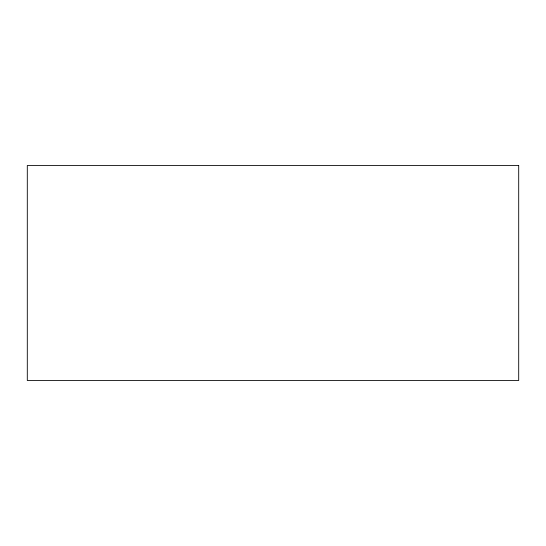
<?xml version="1.0" encoding="UTF-8"?>
<svg xmlns="http://www.w3.org/2000/svg" width="546" height="546" viewBox="0 0 546 546"><rect width="100%" height="100%" fill="white"/><g stroke="black" fill="none" stroke-linecap="round" stroke-linejoin="round"><path stroke-width="0.82" d="M518.7 165.506L27.3 165.506L27.3 380.494L518.7 380.494L518.7 165.506"/></g></svg>
